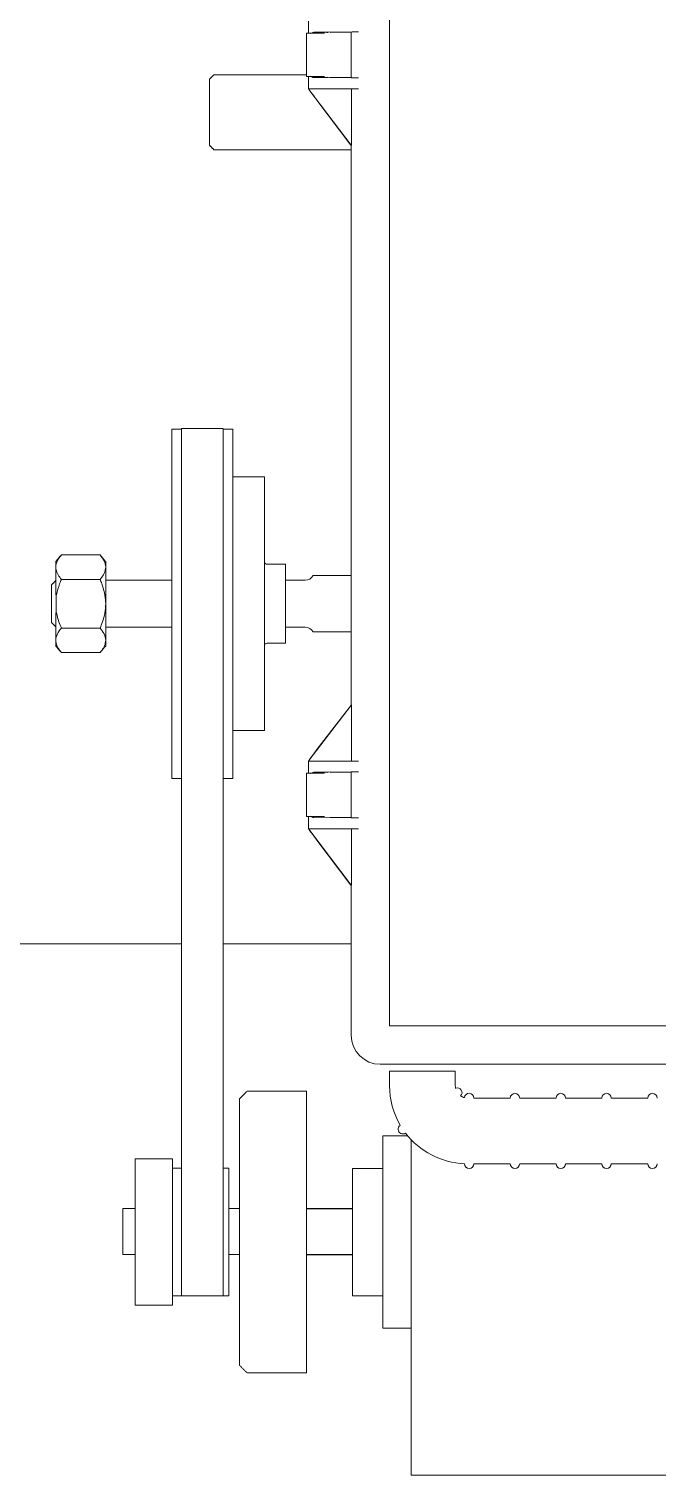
# Model space of a CAD drawing. Header units: inches. Extents: x 1.5 to 20.4, y 6.8 to 20.8.
# Drawn here: x 4.147 to 6.238, y 12.896 to 17.708 of the extents above; entities that cross this region are included whole.
import ezdxf

# ---------------------------------------------------------------- set-up
doc = ezdxf.new("R2010")
doc.units = ezdxf.units.IN
doc.header["$MEASUREMENT"] = 0

msp = doc.modelspace()

# ---------------------------------------------------------------- linework, layer by layer
at = {"color": 7, "linetype": 'Continuous', "lineweight": 15}
for p, q in [((5.347565, 18.390422), (5.347565, 14.390422)), ((5.077337, 17.734172), (5.077337, 17.693547)), ((5.130578, 17.693547), (5.071088, 17.693547)), ((5.094945, 17.696962), (5.244293, 17.698444)), ((5.219837, 17.697358), (5.149312, 17.696672)), ((5.220957, 17.697918), (5.219837, 17.697358)), ((5.219837, 17.697358), (5.219837, 17.545986)), ((4.74775, 17.527154), (4.74775, 17.540847)), ((4.74775, 17.516303), (4.74775, 17.527154)), ((5.071088, 17.549797), (5.130578, 17.549797)), ((5.077337, 17.549797), (5.077337, 17.509172)), ((5.244293, 17.5449), (5.094945, 17.546382)), ((5.149312, 17.546672), (5.219837, 17.545986)), ((5.219837, 17.545986), (5.220957, 17.545426)), ((4.74775, 17.516303), (4.74775, 17.482625)), ((4.74775, 17.321097), (4.74775, 17.482625)), ((5.083871, 17.509172), (5.077337, 17.509172)), ((5.07891, 17.507081), (5.07891, 17.509172)), ((5.07891, 17.507081), (5.219656, 17.321672)), ((5.244293, 17.509172), (5.083871, 17.509172)), ((5.218989, 17.321672), (5.105734, 17.470866)), ((5.221045, 17.321672), (5.221045, 17.509172)), ((5.218989, 17.321672), (5.219656, 17.321672)), ((5.221045, 17.321672), (5.219656, 17.321672)), ((5.219837, 17.321672), (5.219837, 15.458241)), ((4.622862, 16.376521), (4.622862, 15.217298)), ((4.655238, 16.378031), (4.655238, 13.69451)), ((4.793238, 16.376521), (4.793238, 13.69451)), ((4.825113, 16.376521), (4.825113, 15.217298)), ((4.931363, 16.217146), (4.931363, 15.373396)), ((4.236062, 15.929252), (4.236062, 15.935896)), ((4.383562, 15.95765), (4.254813, 15.95765)), ((4.402312, 15.935896), (4.402312, 15.917055)), ((4.236062, 15.899252), (4.236062, 15.929252)), ((4.236062, 15.825271), (4.236062, 15.899252)), ((4.402312, 15.79527), (4.402312, 15.917055)), ((5.001363, 15.926521), (5.001363, 15.85493)), ((4.222313, 15.79527), (4.222313, 15.858271)), ((4.383562, 15.87646), (4.254813, 15.87646)), ((5.001363, 15.85493), (5.001363, 15.735611)), ((4.222313, 15.732271), (4.222313, 15.79527)), ((4.237313, 15.825865), (4.237313, 15.79527)), ((4.237313, 15.79527), (4.237313, 15.765248)), ((4.402312, 15.79527), (4.402312, 15.673486)), ((4.236062, 15.691289), (4.236062, 15.765271)), ((4.236062, 15.661289), (4.236062, 15.691289)), ((4.383562, 15.714081), (4.254813, 15.714081)), ((5.001363, 15.735611), (5.001363, 15.664021)), ((4.236062, 15.654646), (4.236062, 15.661289)), ((4.402312, 15.673486), (4.402312, 15.654646)), ((4.383562, 15.632891), (4.254813, 15.632891)), ((5.221227, 15.459172), (5.079037, 15.273917)), ((5.105853, 15.309733), (5.220378, 15.458945)), ((5.219961, 15.458945), (5.220136, 15.459172)), ((5.219961, 15.459172), (5.219961, 15.458945)), ((5.220957, 15.459172), (5.219961, 15.459172)), ((5.220378, 15.458945), (5.219961, 15.458945)), ((5.221227, 15.459172), (5.220957, 15.459172)), ((5.221227, 15.459172), (5.221227, 15.271672)), ((5.097604, 15.299254), (5.105734, 15.309733)), ((5.105734, 15.309573), (5.097604, 15.298976)), ((5.105734, 15.309573), (5.105853, 15.309733)), ((5.105853, 15.309733), (5.105734, 15.309733)), ((5.105734, 15.309733), (5.105734, 15.309573)), ((5.077337, 15.271672), (5.077337, 15.231047)), ((5.077337, 15.271672), (5.083871, 15.271672)), ((5.079037, 15.273917), (5.079037, 15.271672)), ((5.083871, 15.271672), (5.244293, 15.271672)), ((5.097604, 15.298976), (5.097604, 15.299254)), ((4.622862, 15.217298), (4.622862, 15.214021)), ((4.825113, 15.217298), (4.825113, 15.214021)), ((5.130578, 15.231047), (5.071088, 15.231047)), ((5.094945, 15.234462), (5.244293, 15.235944)), ((5.219837, 15.234858), (5.149312, 15.234172)), ((5.220957, 15.235418), (5.219837, 15.234858)), ((5.219837, 15.234858), (5.219837, 15.083486)), ((5.071088, 15.087297), (5.130578, 15.087297)), ((5.077337, 15.087297), (5.077337, 15.046672)), ((5.244293, 15.0824), (5.094945, 15.083882)), ((5.149312, 15.084172), (5.219837, 15.083486)), ((5.219837, 15.083486), (5.220957, 15.082926)), ((5.083871, 15.046672), (5.077337, 15.046672)), ((5.07891, 15.044581), (5.07891, 15.046672)), ((5.07891, 15.044581), (5.219656, 14.859172)), ((5.244293, 15.046672), (5.083871, 15.046672)), ((5.105734, 15.008366), (5.097522, 15.019184)), ((5.221045, 14.859172), (5.221045, 15.046672)), ((5.218989, 14.859172), (5.105734, 15.008366)), ((5.218989, 14.859172), (5.219656, 14.859172)), ((5.221045, 14.859172), (5.219656, 14.859172)), ((5.219837, 14.859172), (5.219837, 14.359172)), ((5.347565, 14.390422), (7.253815, 14.390422)), ((5.316315, 14.262695), (7.285065, 14.262695)), ((5.347563, 14.239222), (5.566312, 14.239222)), ((5.070762, 14.173125), (5.070762, 13.235625)), ((4.848262, 13.260625), (4.848262, 14.148125)), ((5.325563, 13.384375), (5.325563, 14.024375)), ((5.325563, 13.384375), (5.325563, 14.024375)), ((5.419313, 12.895625), (5.419313, 14.01201)), ((5.419313, 12.895625), (5.419313, 14.01201)), ((4.500112, 13.460625), (4.500112, 13.948125)), ((4.625113, 13.460625), (4.625113, 13.948125)), ((4.655238, 13.916859), (4.654987, 13.916875)), ((4.812613, 13.916875), (4.812613, 13.777054)), ((5.224313, 13.492625), (5.224313, 13.916125)), ((5.224313, 13.492625), (5.224313, 13.916125)), ((4.459313, 13.7825), (4.459313, 13.66289)), ((4.459313, 13.7825), (4.459313, 13.66289)), ((4.812613, 13.777054), (4.812613, 13.491875)), ((4.655238, 13.491875), (4.655238, 13.69451)), ((4.793238, 13.491875), (4.793238, 13.69451)), ((4.459313, 13.66289), (4.459313, 13.630043)), ((4.459313, 13.66289), (4.459313, 13.630043)), ((4.500112, 13.630043), (4.459313, 13.630043)), ((4.500112, 13.630043), (4.459313, 13.630043)), ((4.848262, 13.630043), (4.812613, 13.630043)), ((4.848262, 13.630043), (4.812613, 13.630043)), ((4.654987, 13.491875), (4.655238, 13.491891))]:
    msp.add_line(p, q, dxfattribs=at)
for p, q in [((5.070762, 13.7825), (5.224313, 13.7825)), ((5.070762, 13.630043), (5.224313, 13.630043))]:
    msp.add_line(p, q)
for centre, radius, start, end in [((4.939175, 15.934333), 0.007813, 180, 270), ((5.066063, 15.904521), 0.03125, 270, 330), ((5.066063, 15.686021), 0.03125, 30, 90), ((4.939175, 15.656208), 0.007813, 90, 180), ((5.316315, 14.359172), 0.096477, 180, 270), ((5.606938, 14.191097), 0.259375, 180, 210.434057), ((5.606938, 14.191097), 0.040625, 180, 192.237921), ((5.573218, 14.168439), 0.015625, 313.873946, 112.812514), ((5.606938, 14.191097), 0.040625, 235.997361, 256.21849), ((5.612568, 14.150472), 0.015625, 0, 175.46223), ((5.765068, 14.150472), 0.015625, 0, 180), ((5.917568, 14.150472), 0.015625, 0, 180), ((6.070068, 14.150472), 0.015625, 0, 180), ((6.222568, 14.150472), 0.015625, 0, 180), ((5.391653, 14.046432), 0.015625, 123.900003, 303.900003), ((5.606938, 14.191097), 0.259375, 217.374454, 267.788409), ((5.612568, 13.931722), 0.015625, 180, 0), ((5.765068, 13.931722), 0.015625, 180, 0), ((5.917568, 13.931722), 0.015625, 180, 0), ((6.070068, 13.931722), 0.015625, 180, 0), ((6.222568, 13.931722), 0.015625, 180, 0)]:
    msp.add_arc(centre, radius, start, end, dxfattribs=at)
for centre, major_axis, ratio, start_param, end_param in [((5.107337, 17.696672), (0.0355, 0), 0.00872687, 0.00104473, 1.92738342), ((5.314693, 17.697904), (0.09375, 0), 0.00872687, 2.42026805, 3.12413936), ((5.107337, 17.546672), (0.0355, 0), 0.00872687, 4.35580189, 6.28214058), ((5.314693, 17.54544), (0.09375, 0), 0.00872687, 3.15904595, 3.86291725), ((5.107337, 17.469193), (-0.031248, 0.041989), 0.0083594, 0.43949511, 1.2625288), ((5.107337, 15.311228), (0.031248, 0.041545), 0.00838454, 1.86945715, 2.69249085), ((5.107337, 15.234172), (0.0355, 0), 0.00872687, 0.00104473, 1.92738342), ((5.314693, 15.235404), (0.09375, 0), 0.00872687, 2.42026805, 3.12413936), ((5.314693, 15.08294), (0.09375, 0), 0.00872687, 3.15904595, 3.86291725), ((5.107337, 15.006693), (-0.031248, 0.041989), 0.0083594, 0.43949511, 1.2625288)]:
    msp.add_ellipse(centre, major_axis=major_axis, ratio=ratio, start_param=start_param, end_param=end_param, dxfattribs=at)
for points in [[(5.071088, 17.693547), (5.071088, 17.549797)], [(4.76275, 17.555847), (4.74775, 17.540847)], [(5.071088, 17.555847), (4.76275, 17.555847)], [(4.74775, 17.321097), (4.76275, 17.306097)], [(4.76275, 17.306097), (5.219837, 17.306097)], [(4.655238, 16.376521), (4.622862, 16.376521)], [(4.793238, 16.378031), (4.655238, 16.378031)], [(4.825113, 16.376521), (4.793238, 16.376521)], [(4.862612, 16.217146), (4.825113, 16.217146)], [(4.893862, 16.217146), (4.862612, 16.217146)], [(4.931363, 16.217146), (4.893862, 16.217146)], [(4.254813, 15.95765), (4.236062, 15.935896)], [(4.402312, 15.935896), (4.383562, 15.95765)], [(5.001363, 15.926521), (4.939175, 15.926521)], [(5.219837, 15.888896), (5.093126, 15.888896)], [(4.236062, 15.87202), (4.222313, 15.858271)], [(4.622862, 15.873271), (4.402312, 15.873271)], [(5.066062, 15.873271), (5.001363, 15.873271)], [(4.222313, 15.732271), (4.236062, 15.71852)], [(4.402312, 15.717271), (4.622862, 15.717271)], [(5.001363, 15.717271), (5.066062, 15.717271)], [(5.093126, 15.701646), (5.219837, 15.701646)], [(4.236062, 15.654646), (4.254813, 15.632891)], [(4.383562, 15.632891), (4.402312, 15.654646)], [(4.939175, 15.664021), (5.001363, 15.664021)], [(4.825113, 15.373396), (4.862612, 15.373396)], [(4.862612, 15.373396), (4.893862, 15.373396)], [(4.893862, 15.373396), (4.931363, 15.373396)], [(4.622862, 15.214021), (4.655238, 15.214021)], [(4.793238, 15.214021), (4.825113, 15.214021)], [(5.071088, 15.231047), (5.071088, 15.087297)], [(1.48525, 14.663569), (4.655238, 14.663569)], [(4.793238, 14.663569), (5.219837, 14.663569)], [(5.347563, 14.239222), (5.347563, 14.191097)], [(5.566312, 14.191097), (5.566312, 14.239222)], [(4.873262, 14.173125), (4.848262, 14.148125)], [(5.070762, 14.173125), (4.873262, 14.173125)], [(5.749443, 14.150472), (5.628193, 14.150472)], [(5.901943, 14.150472), (5.780693, 14.150472)], [(6.054443, 14.150472), (5.933193, 14.150472)], [(6.206943, 14.150472), (6.085693, 14.150472)], [(5.408244, 14.024375), (5.325563, 14.024375)], [(5.408244, 14.024375), (5.325563, 14.024375)], [(4.625113, 13.948125), (4.500112, 13.948125)], [(4.654987, 13.916875), (4.625113, 13.916875)], [(4.812613, 13.916875), (4.793238, 13.916875)], [(5.224313, 13.916125), (5.325563, 13.916125)], [(5.224313, 13.916125), (5.325563, 13.916125)], [(5.628193, 13.931722), (5.749443, 13.931722)], [(5.780693, 13.931722), (5.901943, 13.931722)], [(5.933193, 13.931722), (6.054443, 13.931722)], [(6.085693, 13.931722), (6.206943, 13.931722)], [(4.500112, 13.7825), (4.459313, 13.7825)], [(4.500112, 13.7825), (4.459313, 13.7825)], [(4.848262, 13.7825), (4.812613, 13.7825)], [(4.848262, 13.7825), (4.812613, 13.7825)], [(4.625113, 13.491875), (4.654987, 13.491875)], [(4.655238, 13.491875), (4.793238, 13.491875)], [(4.677737, 13.491875), (4.677987, 13.491875)], [(4.700737, 13.491875), (4.700987, 13.491875)], [(4.723737, 13.491875), (4.723987, 13.491875)], [(4.746737, 13.491875), (4.746987, 13.491875)], [(4.769737, 13.491875), (4.769987, 13.491875)], [(4.792737, 13.491875), (4.812613, 13.491875)], [(5.224313, 13.492625), (5.325563, 13.492625)], [(5.224313, 13.492625), (5.325563, 13.492625)], [(4.500112, 13.460625), (4.625113, 13.460625)], [(5.325563, 13.384375), (5.419313, 13.384375)], [(5.325563, 13.384375), (5.419313, 13.384375)], [(4.848262, 13.260625), (4.873262, 13.235625)], [(4.873262, 13.235625), (5.070762, 13.235625)], [(5.419313, 12.895625), (7.888062, 12.895625)], [(5.419313, 12.895625), (7.888062, 12.895625)]]:
    msp.add_open_spline(points, degree=1, dxfattribs=at)
for points, knots in [([(5.094945, 17.696962), (5.093023, 17.696587), (5.089237, 17.695849), (5.085669, 17.69365), (5.083894, 17.69264), (5.083871, 17.692626)], [0, 0, 0, 0, 0.50438837, 0.99361172, 1, 1, 1, 1]), ([(5.083871, 17.550718), (5.083894, 17.550705), (5.084555, 17.550328), (5.086436, 17.549271), (5.090022, 17.547282), (5.093133, 17.546713), (5.094945, 17.546382)], [0, 0, 0, 0, 0.00638681, 0.18466228, 0.52479289, 1, 1, 1, 1]), ([(4.254813, 15.95765), (4.249888, 15.951338), (4.23986, 15.938485), (4.236095, 15.924445), (4.236063, 15.917246), (4.236063, 15.917055)], [0, 0, 0, 0, 0.48434204, 0.98632691, 1, 1, 1, 1]), ([(4.383562, 15.95765), (4.388487, 15.951338), (4.398515, 15.938485), (4.402281, 15.924445), (4.402312, 15.917246), (4.402312, 15.917055)], [0, 0, 0, 0, 0.48434204, 0.98632691, 1, 1, 1, 1]), ([(4.236063, 15.917055), (4.236776, 15.911373), (4.238228, 15.899804), (4.246638, 15.886351), (4.25297, 15.878689), (4.254813, 15.87646)], [0, 0, 0, 0, 0.40629142, 0.82726545, 1, 1, 1, 1]), ([(4.402312, 15.917055), (4.401599, 15.911373), (4.400147, 15.899804), (4.391737, 15.886351), (4.385405, 15.878689), (4.383562, 15.87646)], [0, 0, 0, 0, 0.40629142, 0.82726545, 1, 1, 1, 1]), ([(4.23879, 15.825271), (4.241732, 15.837682), (4.245875, 15.855151), (4.252806, 15.871676), (4.254813, 15.87646)], [0, 0, 0, 0, 0.71045585, 1, 1, 1, 1]), ([(4.402312, 15.79527), (4.402292, 15.79713), (4.402162, 15.809296), (4.399083, 15.832001), (4.391584, 15.857085), (4.385545, 15.871671), (4.383562, 15.87646)], [0, 0, 0, 0, 0.06653239, 0.43528262, 0.81454993, 1, 1, 1, 1]), ([(4.236062, 15.825271), (4.236569, 15.825271), (4.237478, 15.825271), (4.238387, 15.825271), (4.23879, 15.825271)], [0, 0, 0, 0, 0.55749444, 1, 1, 1, 1]), ([(4.383562, 15.714081), (4.386348, 15.720955), (4.392939, 15.737218), (4.400538, 15.76432), (4.401716, 15.784867), (4.402312, 15.79527)], [0, 0, 0, 0, 0.26546026, 0.62807675, 1, 1, 1, 1]), ([(4.23879, 15.765271), (4.238387, 15.765271), (4.237478, 15.765271), (4.236569, 15.765271), (4.236062, 15.765271)], [0, 0, 0, 0, 0.44250556, 1, 1, 1, 1]), ([(4.254813, 15.714081), (4.251971, 15.720947), (4.245112, 15.737519), (4.241125, 15.75502), (4.23879, 15.765271)], [0, 0, 0, 0, 0.41430909, 1, 1, 1, 1]), ([(4.254813, 15.714081), (4.249888, 15.707768), (4.239859, 15.694914), (4.236095, 15.680877), (4.236063, 15.673677), (4.236063, 15.673486)], [0, 0, 0, 0, 0.48434057, 0.98632947, 1, 1, 1, 1]), ([(4.383562, 15.714081), (4.388487, 15.707768), (4.398516, 15.694914), (4.40228, 15.680877), (4.402312, 15.673677), (4.402312, 15.673486)], [0, 0, 0, 0, 0.48434057, 0.98632947, 1, 1, 1, 1]), ([(4.236063, 15.673486), (4.236776, 15.667804), (4.238228, 15.656234), (4.246638, 15.642781), (4.25297, 15.63512), (4.254813, 15.632891)], [0, 0, 0, 0, 0.40628981, 0.82726595, 1, 1, 1, 1]), ([(4.402312, 15.673486), (4.401599, 15.667804), (4.400147, 15.656234), (4.391737, 15.642781), (4.385405, 15.63512), (4.383562, 15.632891)], [0, 0, 0, 0, 0.40628981, 0.82726595, 1, 1, 1, 1]), ([(5.094945, 15.234462), (5.093023, 15.234087), (5.089237, 15.233348), (5.085668, 15.231152), (5.083894, 15.230139), (5.083871, 15.230126)], [0, 0, 0, 0, 0.50438726, 0.99361024, 1, 1, 1, 1]), ([(5.083871, 15.088218), (5.083894, 15.088205), (5.084555, 15.087827), (5.086436, 15.086771), (5.090022, 15.084782), (5.093133, 15.084213), (5.094945, 15.083882)], [0, 0, 0, 0, 0.00638829, 0.18466362, 0.52479396, 1, 1, 1, 1])]:
    msp.add_open_spline(points, degree=3, knots=knots, dxfattribs=at)

doc.saveas('drawing.dxf')
